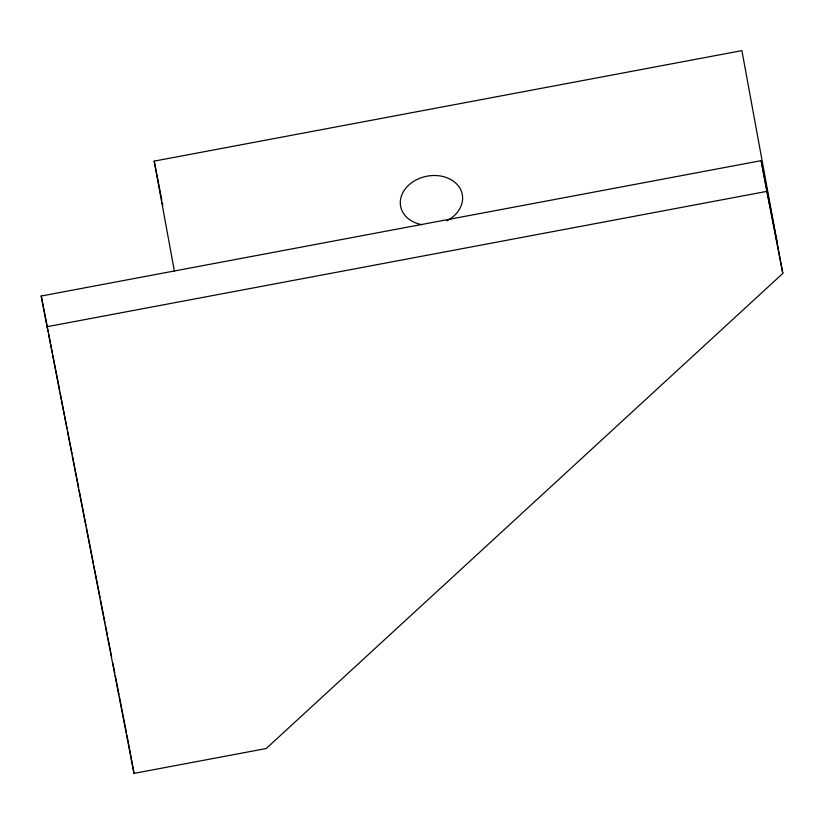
<?xml version="1.0" encoding="UTF-8"?>
<svg xmlns="http://www.w3.org/2000/svg" width="824" height="824" viewBox="0 0 824 824"><rect width="100%" height="100%" fill="white"/><g stroke="black" fill="none" stroke-linecap="round" stroke-linejoin="round"><path stroke-width="1.24" d="M174.369 271.024L154.191 161.123L741.909 50.624L782.8 273.424L266.245 748.522L134.013 773.375L41.2 296.022L761.149 160.659L777.156 242.689M46.844 326.747L766.794 191.384L782.8 273.424M154.191 161.123L161.823 200.232M162.318 202.756L162.812 205.279M41.2 296.022L48.091 331.351M48.585 333.875L52.283 352.796M52.777 355.319L59.668 390.648M60.162 393.172L67.053 428.49M67.547 431.014L71.976 453.725M72.471 456.249L78.63 487.798M79.125 490.321L86.015 525.64M86.51 528.163L93.4 563.492M93.895 566.016L100.054 597.554M100.549 600.078L104.978 622.789M105.472 625.313L107.439 635.407M107.934 637.931L111.631 656.852M112.857 663.166L114.824 673.26M115.319 675.783L119.016 694.704M119.511 697.228L126.402 732.557M126.896 735.08L128.122 741.384M761.149 160.659L766.794 191.384M128.369 742.651L134.013 773.375M776.455 238.847L776.569 239.65M422.063 224.715A31.394 24.607 -11 0 1 404.965 189.273A31.394 24.607 -11 0 1 453.921 181.558A31.394 24.607 -11 0 1 446.855 220.801"/></g></svg>
